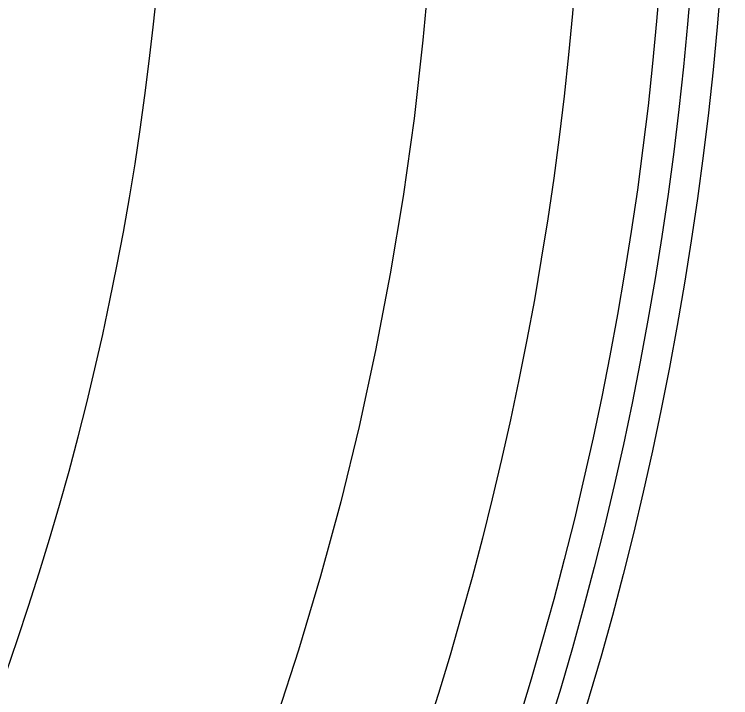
# Model space of a CAD drawing. Header units: metres. Extents: x 0 to 63075, y 0 to 44550.
# Drawn here: x 36477.33 to 36503.53, y 35128.53 to 35153.52 of the extents above; entities that cross this region are included whole.
import ezdxf

# ---------------------------------------------------------------- set-up
doc = ezdxf.new("R2010")
doc.units = ezdxf.units.M
doc.header["$LTSCALE"] = 75
doc.linetypes.add('HIDDEN2', pattern=[4.7625, 3.175, -1.5875])
for name, color, linetype in [('SDM', 7, 'Continuous'), ('SL4', 4, 'Continuous'), ('ST1', 7, 'HIDDEN2')]:
    doc.layers.add(name, color=color, linetype=linetype)

# ---------------------------------------------------------------- blocks, each defined once
blk = doc.blocks.new('A$Cf5e9a517')
at = {"layer": 'SL4'}
for radius in [125, 123.91, 122.777, 119.686]:
    blk.add_circle((216.283, 1598.35), radius, dxfattribs=at)
blk.add_arc((216.283, 1598.35), 104.464, 84.34617, 70.62407, dxfattribs=at)
at = {"layer": 'ST1'}
blk.add_circle((216.283, 1598.35), 114.333, dxfattribs=at)

msp = doc.modelspace()

# ---------------------------------------------------------------- block references
at = {"layer": 'SDM'}
msp.add_blockref('A$Cf5e9a517', (36162.252, 33565.919), dxfattribs=at)

doc.saveas('drawing.dxf')
